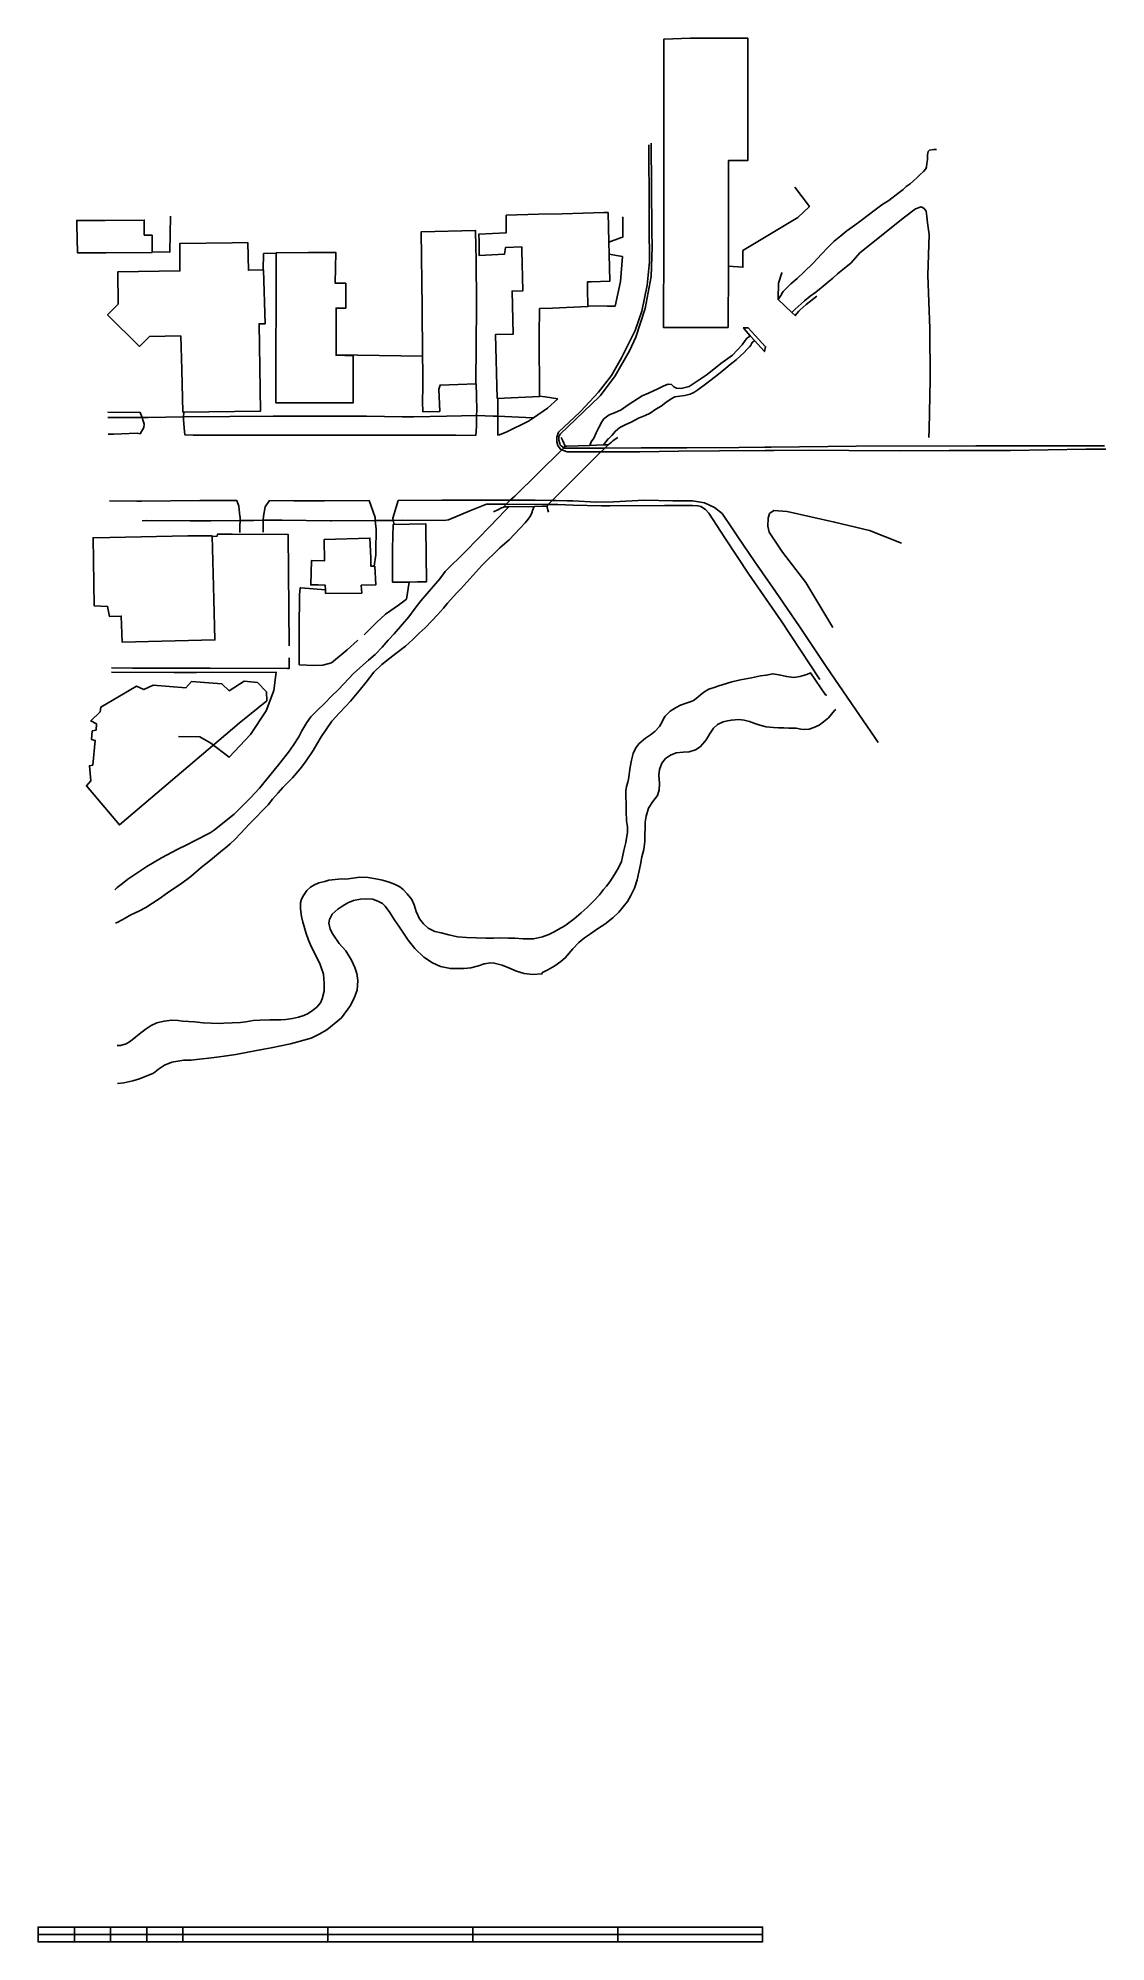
# Model space of a CAD drawing. Header units: feet. Extents: x 235 to 11731, y 505 to 21005.
import ezdxf

# ---------------------------------------------------------------- set-up
doc = ezdxf.new("R2010")
doc.units = ezdxf.units.FT
for name, color, linetype in [('Buildings', 2, 'CONTINUOUS'), ('Streets', 4, 'CONTINUOUS'), ('Topo', 7, 'CONTINUOUS'), ('Water', 5, 'CONTINUOUS')]:
    doc.layers.add(name, color=color, linetype=linetype)

msp = doc.modelspace()

# ---------------------------------------------------------------- linework, layer by layer
at = {"layer": 'Buildings'}
for points in [[(7259, 21005), (7815, 21005), (7875, 21005), (7875, 20673), (7875, 20417), (7875, 20181), (7875, 19685), (7667, 19685), (7667, 19241), (7667, 18549), (7663, 17889), (7455, 17889), (6967, 17889), (6971, 18829), (6971, 19921), (6971, 20801), (6971, 20993), (7259, 21005)], [(6379, 18809), (6383, 18677), (6391, 18389), (6191, 18381), (6151, 18381), (6151, 18309), (6155, 18113), (5775, 18097), (5635, 18093), (5631, 17805), (5635, 17145), (5179, 17125), (5159, 17813), (5351, 17817), (5339, 18281), (5455, 18285), (5443, 18721), (5443, 18757), (5267, 18749), (5255, 18677), (4983, 18665), (4983, 18741), (4983, 18813), (4979, 18893), (5275, 18909), (5275, 19097), (5623, 19109), (5879, 19113), (6103, 19121), (6327, 19125), (6371, 19125), (6379, 18809)], [(1379, 18881), (1463, 18881), (1463, 18697), (963, 18693), (659, 18693), (651, 18997), (651, 19041), (911, 19041), (959, 19041), (1379, 19045), (1379, 18881)], [(4943, 18881), (4947, 18809), (4947, 18737), (4951, 18641), (4955, 18121), (4947, 17281), (4759, 17273), (4563, 17269), (4551, 17225), (4559, 16985), (4379, 16981), (4375, 17089), (4379, 17249), (4379, 17413), (4375, 17581), (4371, 18109), (4359, 18917), (4943, 18933), (4943, 18881)], [(2495, 18805), (2499, 18505), (2663, 18509), (2679, 17929), (2615, 17929), (2631, 16989), (1795, 16977), (1783, 17433), (1771, 17797), (1435, 17793), (1327, 17685), (983, 18025), (1099, 18141), (1095, 18489), (1763, 18497), (1763, 18793), (2323, 18801), (2495, 18805)], [(3143, 18697), (3439, 18697), (3435, 18365), (3547, 18365), (3547, 18097), (3443, 18097), (3443, 17589), (3627, 17585), (3627, 17077), (3163, 17077), (2795, 17077), (2799, 18693), (3143, 18697)], [(2111, 15645), (2127, 14965), (2139, 14525), (1139, 14501), (1131, 14781), (1003, 14777), (983, 14885), (839, 14893), (827, 15625), (1007, 15629), (1847, 15645), (2111, 15645)], [(3819, 15409), (3819, 15317), (3859, 15317), (3871, 15117), (3715, 15113), (3719, 15029), (3331, 15025), (3331, 15065), (3327, 15113), (3251, 15117), (3171, 15117), (3179, 15381), (3319, 15377), (3315, 15605), (3807, 15621), (3819, 15409)], [(4411, 15733), (4415, 15149), (4319, 15149), (4231, 15145), (4051, 15145), (4051, 15233), (4051, 15509), (4059, 15769), (4411, 15773), (4411, 15733)], [(2399, 13629), (1111, 12533), (755, 12953), (803, 13009), (787, 13169), (823, 13177), (851, 13441), (811, 13453), (819, 13545), (859, 13553), (863, 13621), (803, 13653), (903, 13749), (911, 13801), (1295, 14025), (1375, 13989), (1475, 14037), (1827, 14009), (1887, 14077), (2215, 14053), (2291, 13977), (2455, 14081), (2599, 14065), (2695, 13965), (2699, 13869), (2399, 13629)]]:
    msp.add_lwpolyline(points, dxfattribs=at)
at = {"layer": 'Streets'}
for points in [[(6815, 18985), (6815, 19165), (6811, 19857)], [(6843, 18933), (6835, 19873), (6835, 19873)], [(8383, 19401), (8539, 19193), (8415, 19073), (7823, 18717), (7823, 18537), (7667, 18549)], [(1659, 19089), (1655, 18701), (1463, 18705)], [(6531, 18861), (6531, 19073), (6523, 19077)], [(6067, 16977), (6075, 16985), (6267, 17193), (6407, 17373), (6515, 17561), (6663, 17857), (6735, 18065), (6791, 18345), (6819, 18597), (6815, 18985)], [(6279, 17145), (6291, 17157), (6447, 17369), (6603, 17637), (6671, 17785), (6771, 18093), (6835, 18437), (6847, 18753), (6843, 18933)], [(6531, 18861), (6507, 18853)], [(2799, 18689), (2663, 18685), (2659, 18509)], [(6507, 18853), (6379, 18809)], [(6527, 18653), (6483, 18661), (6383, 18677)], [(6447, 18117), (6507, 18385), (6527, 18653)], [(6363, 18117), (6155, 18121)], [(6447, 18117), (6363, 18117)], [(7827, 17885), (7835, 17873)], [(7843, 17885), (7827, 17885)], [(7835, 17873), (7903, 17797)], [(7947, 17749), (8055, 17629), (8067, 17681), (7879, 17885), (7843, 17885)], [(7903, 17797), (7947, 17749)], [(3443, 17593), (4375, 17581)], [(4955, 17149), (4951, 17281)], [(4955, 16941), (4959, 16997), (4955, 17149)], [(5183, 16729), (5183, 16933), (5183, 16985), (5183, 17125)], [(5567, 16917), (5719, 17021), (5831, 17121)], [(5695, 17141), (5635, 17149)], [(5831, 17121), (5695, 17141)], [(5851, 16641), (5843, 16677), (5843, 16713), (5855, 16741), (6279, 17145)], [(1355, 16921), (1335, 16973), (987, 16977), (987, 16977)], [(987, 16921), (991, 16921), (1099, 16921), (1307, 16921), (1355, 16921), (1419, 16921), (1799, 16925), (1807, 16925), (2299, 16929)], [(1335, 16745), (1375, 16813), (1379, 16849), (1371, 16873), (1363, 16889), (1359, 16909)], [(1359, 16909), (1355, 16921)], [(1807, 16809), (1799, 16897), (1799, 16925), (1803, 16977)], [(2299, 16929), (2767, 16933), (3179, 16933), (3219, 16933), (3759, 16933)], [(3759, 16933), (3771, 16933), (4159, 16925)], [(4159, 16925), (4279, 16925), (4631, 16933)], [(4631, 16933), (4955, 16941), (4963, 16941), (5135, 16933)], [(4947, 16725), (4955, 16821), (4955, 16849)], [(4955, 16849), (4955, 16941)], [(5135, 16933), (5183, 16933)], [(5183, 16933), (5487, 16921)], [(5203, 16733), (5283, 16765), (5515, 16881), (5567, 16917)], [(5487, 16921), (5567, 16917)], [(5831, 16617), (5819, 16657), (5819, 16709), (5839, 16761), (6067, 16977)], [(991, 16741), (1047, 16741), (1303, 16749), (1335, 16745)], [(1815, 16733), (1807, 16809)], [(1815, 16733), (1903, 16729), (2175, 16729)], [(2175, 16729), (2603, 16729), (3039, 16729)], [(3039, 16729), (3455, 16729), (3835, 16729)], [(3835, 16729), (4151, 16729), (4591, 16729), (4731, 16729), (4947, 16725)], [(5183, 16729), (5203, 16733)], [(5875, 16573), (5859, 16577), (5835, 16609), (5831, 16617)], [(5895, 16593), (5867, 16613), (5855, 16625), (5851, 16641)], [(5911, 16609), (5883, 16669), (5867, 16705)], [(5911, 16609), (5895, 16593)], [(5927, 16609), (5911, 16609)], [(6051, 16613), (5927, 16609)], [(6175, 16617), (6051, 16613)], [(6319, 16625), (6175, 16617)], [(6323, 16625), (6319, 16625)], [(6343, 16625), (6323, 16625)], [(6335, 16589), (6371, 16625)], [(6367, 16625), (6343, 16625)], [(6371, 16625), (6367, 16625)], [(6371, 16625), (6407, 16653), (6423, 16669), (6459, 16693), (6475, 16705)], [(11715, 16613), (10331, 16613), (9043, 16609), (8127, 16601), (8059, 16601)], [(5875, 16573), (5367, 16073)], [(5771, 16025), (6295, 16549), (6299, 16553)], [(5895, 16593), (5875, 16573)], [(6295, 16549), (6283, 16549), (5931, 16549), (5875, 16573)], [(6335, 16589), (5899, 16589), (5895, 16593)], [(6295, 16549), (6295, 16549)], [(6647, 16549), (6295, 16549)], [(6299, 16553), (6335, 16589)], [(6727, 16593), (6335, 16589)], [(7131, 16557), (6715, 16549), (6647, 16549)], [(6999, 16593), (6727, 16593)], [(7219, 16593), (7059, 16593), (6999, 16593)], [(8159, 16565), (8063, 16565), (7571, 16561), (7135, 16557), (7131, 16557)], [(7779, 16597), (7219, 16593)], [(8059, 16601), (7779, 16597)], [(11731, 16577), (11515, 16577), (10703, 16565), (10043, 16565), (9507, 16561), (8963, 16565), (8539, 16569), (8159, 16565)], [(1347, 16017), (1299, 16017), (1003, 16021)], [(1975, 16025), (1347, 16017)], [(2375, 16025), (1999, 16025), (1975, 16025)], [(2375, 16025), (2395, 15965), (2407, 15857)], [(2727, 16025), (2679, 15957), (2663, 15857), (2659, 15813)], [(3799, 16025), (3319, 16021), (2987, 16021), (2727, 16025)], [(3799, 16025), (3863, 15841), (3863, 15809)], [(4111, 16025), (4055, 15837), (4059, 15809)], [(4583, 16029), (4111, 16025)], [(5307, 16029), (5039, 16029), (4583, 16029)], [(5319, 16029), (5275, 15985)], [(5319, 16029), (5307, 16029)], [(5367, 16073), (5319, 16029)], [(5771, 16025), (5587, 16029), (5319, 16029)], [(5711, 15965), (5727, 15981), (5771, 16025)], [(5783, 16025), (5771, 16025)], [(5811, 16025), (5783, 16025)], [(5991, 16021), (5931, 16021), (5811, 16025)], [(6431, 16013), (6247, 16009), (5991, 16021)], [(7067, 16021), (6763, 16029), (6431, 16013)], [(7711, 15721), (7599, 15885), (7519, 15949), (7411, 16001), (7279, 16021), (7067, 16021)], [(1355, 15805), (1403, 15809), (1871, 15805)], [(1871, 15805), (2095, 15805), (2411, 15809)], [(2407, 15857), (2411, 15849), (2411, 15809)], [(2411, 15809), (2407, 15749)], [(2411, 15809), (2555, 15809), (2659, 15813), (2863, 15813), (3383, 15805), (3395, 15805)], [(2659, 15813), (2659, 15685)], [(3395, 15805), (3863, 15809)], [(3863, 15809), (3871, 15745)], [(3863, 15809), (4047, 15809), (4059, 15809)], [(4059, 15809), (4155, 15813), (4603, 15809), (4655, 15817), (4883, 15913)], [(4059, 15809), (4067, 15769)], [(4883, 15913), (5063, 15985), (5159, 15985)], [(5139, 15905), (5183, 15925)], [(5159, 15985), (5267, 15985)], [(5183, 15925), (5223, 15945), (5239, 15949), (5247, 15953)], [(5275, 15985), (5247, 15953)], [(5247, 15953), (5251, 15957)], [(5251, 15957), (5267, 15957)], [(5267, 15985), (5275, 15985)], [(5267, 15957), (5279, 15957)], [(5275, 15985), (5727, 15981)], [(5279, 15957), (5295, 15957)], [(5295, 15957), (5303, 15957), (5575, 15961), (5667, 15965), (5695, 15965)], [(5695, 15965), (5711, 15965)], [(5711, 15965), (5731, 15901)], [(5727, 15981), (5747, 15981)], [(5747, 15981), (5783, 15981)], [(5783, 15981), (5831, 15981), (5995, 15977)], [(5995, 15977), (6299, 15969), (6391, 15969)], [(6391, 15969), (6979, 15973), (7031, 15973), (7279, 15973), (7339, 15969), (7371, 15961), (7419, 15929), (7455, 15889), (7627, 15625)], [(8791, 14657), (8499, 15141), (8251, 15469), (8107, 15685), (8091, 15749), (8095, 15837), (8111, 15885), (8155, 15917), (8299, 15909), (8811, 15793), (9187, 15701), (9531, 15565)], [(2323, 15665), (2167, 15665), (2163, 15641), (2111, 15637)], [(2939, 14461), (2927, 15661), (2323, 15665)], [(2407, 15749), (2407, 15681)], [(3871, 15745), (3875, 15721), (3871, 15477)], [(7627, 15625), (7887, 15233), (8235, 14729), (8651, 14097)], [(9279, 13421), (9243, 13473), (8991, 13841), (8719, 14237), (8431, 14669), (8175, 15045), (7951, 15365), (7767, 15633), (7711, 15721)], [(3871, 15477), (3871, 15441), (3855, 15317)], [(3047, 14269), (3047, 14637), (3051, 15013), (3055, 15081)], [(3055, 15081), (3055, 15085), (3063, 15085)], [(3063, 15085), (3331, 15065)], [(4231, 15145), (4203, 14965), (4115, 14897), (3975, 14801), (3879, 14713), (3747, 14581)], [(3675, 14517), (3563, 14417), (3395, 14277), (3299, 14253), (3203, 14249), (3051, 14257)], [(3679, 14521), (3675, 14517)], [(1027, 14225), (1251, 14221), (2059, 14221)], [(1027, 14177), (1695, 14173), (1939, 14173)], [(1939, 14173), (2799, 14177), (2775, 13981), (2691, 13761), (2523, 13505), (2291, 13261), (2095, 13413), (1975, 13481), (1747, 13485)], [(2059, 14221), (2087, 14221), (2919, 14217)], [(2919, 14217), (2939, 14217), (2939, 14333)], [(3051, 14257), (3047, 14257), (3047, 14269)]]:
    msp.add_lwpolyline(points, dxfattribs=at)
for points in [[(235, 585), (235, 665), (627, 665), (627, 585), (235, 585), (235, 585)], [(627, 585), (627, 665), (1015, 665), (1015, 585), (627, 585), (627, 585)], [(1015, 585), (1015, 665), (1407, 665), (1407, 585), (1015, 585), (1015, 585)], [(1407, 585), (1407, 665), (1795, 665), (1795, 585), (1407, 585), (1407, 585)], [(1795, 585), (1795, 665), (3355, 665), (3355, 585), (1795, 585), (1795, 585)], [(3355, 585), (3355, 665), (4915, 665), (4915, 585), (3355, 585), (3355, 585)], [(4915, 585), (4915, 665), (6475, 665), (6475, 585), (4915, 585), (4915, 585)], [(6475, 585), (6475, 665), (8035, 665), (8035, 585), (6475, 585), (6475, 585)], [(235, 505), (235, 585), (627, 585), (627, 505), (235, 505), (235, 505)], [(627, 505), (627, 585), (1015, 585), (1015, 505), (627, 505), (627, 505)], [(1015, 505), (1015, 585), (1407, 585), (1407, 505), (1015, 505), (1015, 505)], [(1407, 505), (1407, 585), (1795, 585), (1795, 505), (1407, 505), (1407, 505)], [(1795, 505), (1795, 585), (3355, 585), (3355, 505), (1795, 505), (1795, 505)], [(3355, 505), (3355, 585), (4915, 585), (4915, 505), (3355, 505), (3355, 505)], [(4915, 505), (4915, 585), (6475, 585), (6475, 505), (4915, 505), (4915, 505)], [(6475, 505), (6475, 585), (8035, 585), (8035, 505), (6475, 505), (6475, 505)]]:
    msp.add_lwpolyline(points, close=True, dxfattribs=at)
at = {"layer": 'Topo', "color": 4}
for points in [[(8203, 18197), (8207, 18365), (8243, 18477)], [(8243, 18477), (8247, 18481)], [(8203, 18189), (8203, 18197)], [(8351, 18049), (8203, 18189)], [(8427, 18065), (8387, 18017), (8351, 18049)], [(8619, 18225), (8503, 18137), (8439, 18077), (8427, 18065)]]:
    msp.add_lwpolyline(points, dxfattribs=at)
at = {"layer": 'Water'}
for points in [[(8231, 18233), (8251, 18265), (8255, 18277), (8339, 18357), (8407, 18417), (8479, 18485), (8579, 18581), (8671, 18677), (8739, 18749), (8807, 18817), (8879, 18877), (8943, 18929), (9027, 18989), (9095, 19041), (9171, 19097), (9247, 19157), (9319, 19209), (9395, 19257), (9507, 19341), (9547, 19373), (9579, 19405), (9623, 19437), (9659, 19469), (9699, 19505), (9727, 19533), (9767, 19569), (9791, 19597), (9799, 19617), (9803, 19653), (9811, 19697), (9811, 19749), (9819, 19785), (9831, 19797), (9879, 19805), (9895, 19805), (9899, 19805), (9907, 19805)], [(9823, 16705), (9827, 16793), (9839, 17329), (9835, 17877), (9815, 18453), (9827, 18889), (9811, 19017), (9803, 19085), (9795, 19141), (9775, 19169), (9743, 19189), (9683, 19165), (9563, 19077), (9083, 18693), (8987, 18585), (8895, 18509), (8843, 18465), (8791, 18421), (8731, 18369), (8667, 18317), (8607, 18269), (8547, 18225), (8487, 18177), (8483, 18173), (8387, 18085)], [(8203, 18189), (8231, 18233)], [(8387, 18085), (8351, 18049)], [(6175, 16617), (6191, 16657), (6219, 16697), (6243, 16753), (6271, 16813), (6303, 16873), (6327, 16905), (6383, 16949), (6439, 16969), (6511, 17001), (6587, 17057), (6739, 17153), (6807, 17181), (6907, 17229), (6971, 17261), (7019, 17277), (7055, 17273), (7079, 17249), (7107, 17237), (7159, 17233), (7243, 17253), (7299, 17289), (7439, 17381), (7587, 17501), (7711, 17589), (7815, 17701), (7867, 17773), (7891, 17789), (7899, 17797), (7903, 17797)], [(6323, 16625), (6371, 16689), (6375, 16689), (6411, 16725), (6451, 16773), (6499, 16813), (6555, 16841), (6627, 16873), (6699, 16913), (6771, 16941), (6823, 16965), (6887, 17009), (6943, 17041), (6995, 17081), (7051, 17121), (7091, 17141), (7143, 17149), (7199, 17157), (7255, 17169), (7295, 17189), (7339, 17217), (7435, 17289), (7559, 17385), (7639, 17449), (7687, 17489), (7751, 17541), (7795, 17581), (7835, 17621), (7867, 17653), (7895, 17681), (7911, 17701), (7915, 17717), (7931, 17733), (7943, 17741), (7947, 17749)], [(6323, 16625), (6323, 16625)], [(1063, 11833), (1087, 11857), (1143, 11901), (1203, 11949), (1407, 12085), (1563, 12177), (1739, 12273), (1835, 12317), (1919, 12361), (2087, 12449), (2131, 12477), (2187, 12521), (2347, 12649), (2523, 12825), (2619, 12929), (2699, 13025), (2823, 13181), (2931, 13317), (2983, 13389), (3043, 13481), (3075, 13545), (3127, 13637), (3171, 13697), (3235, 13761), (3323, 13845), (3391, 13917), (3471, 13989), (3635, 14165), (3791, 14305), (3863, 14369), (3939, 14445), (4003, 14521), (4067, 14589), (4159, 14693), (4227, 14773), (4295, 14865), (4355, 14945), (4559, 15181), (4619, 15261), (4835, 15477), (5103, 15749), (5263, 15917), (5303, 15957)], [(1067, 11473), (1095, 11485), (1171, 11529), (1235, 11565), (1319, 11605), (1395, 11645), (1539, 11737), (1627, 11801), (1687, 11841), (1767, 11893), (1879, 11977), (1991, 12073), (2091, 12153), (2199, 12241), (2275, 12305), (2303, 12329), (2355, 12377), (2419, 12445), (2507, 12541), (2583, 12617), (2651, 12689), (2711, 12749), (2759, 12809), (2819, 12877), (2871, 12937), (2919, 12985), (2975, 13041), (3055, 13137), (3115, 13213), (3195, 13333), (3235, 13401), (3283, 13481), (3335, 13561), (3399, 13649), (3479, 13741), (3543, 13809), (3599, 13865), (3707, 13993), (3767, 14069), (3851, 14177), (3935, 14261), (4023, 14329), (4087, 14377), (4191, 14457), (4271, 14529), (4339, 14597), (4403, 14653), (4479, 14733), (4535, 14793), (4599, 14865), (4643, 14921), (4679, 14961), (4739, 15029), (4775, 15065), (4787, 15073), (5011, 15325), (5207, 15517), (5307, 15601), (5423, 15725), (5479, 15785), (5511, 15825), (5535, 15861), (5551, 15893), (5559, 15917), (5575, 15961)], [(1087, 10157), (1123, 10157), (1183, 10177), (1231, 10205), (1287, 10249), (1343, 10293), (1399, 10337), (1451, 10373), (1515, 10401), (1591, 10421), (1675, 10429), (1743, 10425), (1791, 10421), (1919, 10413), (2011, 10401), (2099, 10397), (2183, 10393), (2235, 10397), (2415, 10405), (2471, 10413), (2551, 10425), (2627, 10429), (2731, 10433), (2803, 10433), (2847, 10433), (2903, 10437), (2975, 10449), (3039, 10461), (3095, 10481), (3143, 10501), (3191, 10533), (3235, 10569), (3275, 10617), (3295, 10661), (3315, 10741), (3315, 10825), (3307, 10925), (3271, 11029), (3227, 11125), (3187, 11201), (3167, 11241), (3147, 11293), (3119, 11373), (3099, 11437), (3087, 11485), (3071, 11545), (3059, 11629), (3059, 11693), (3071, 11733), (3091, 11773), (3127, 11825), (3167, 11861), (3203, 11885), (3259, 11909), (3323, 11925), (3367, 11937), (3403, 11941), (3503, 11953), (3547, 11949), (3699, 11969), (3787, 11965), (3871, 11953), (3943, 11937), (4015, 11917), (4071, 11893), (4131, 11865), (4167, 11837), (4207, 11789), (4259, 11729), (4283, 11673), (4307, 11601), (4343, 11521), (4383, 11469), (4435, 11421), (4507, 11385), (4575, 11369), (4659, 11349), (4751, 11329), (4847, 11321), (4955, 11317), (5055, 11313), (5139, 11313), (5215, 11317), (5299, 11313), (5367, 11313), (5459, 11305), (5543, 11305), (5567, 11305), (5667, 11329), (5735, 11353), (5791, 11381), (5835, 11405), (5907, 11445), (6007, 11521), (6083, 11585), (6147, 11645), (6223, 11717), (6279, 11781), (6323, 11837), (6355, 11873), (6391, 11921), (6439, 11997), (6483, 12069), (6515, 12137), (6527, 12189), (6543, 12257), (6563, 12345), (6579, 12453), (6579, 12513), (6571, 12577), (6567, 12677), (6567, 12765), (6563, 12833), (6563, 12901), (6571, 12945), (6583, 12993), (6591, 13025), (6611, 13153), (6623, 13229), (6643, 13301), (6671, 13361), (6707, 13409), (6775, 13465), (6827, 13501), (6875, 13537), (6927, 13593), (6955, 13641), (6971, 13681), (6987, 13705), (7039, 13757), (7099, 13793), (7151, 13821), (7211, 13845), (7267, 13861), (7291, 13873), (7319, 13893), (7363, 13929), (7403, 13961), (7455, 13993), (7523, 14017), (7555, 14025), (7703, 14073), (7799, 14093), (7915, 14117), (8011, 14137), (8075, 14145), (8147, 14161), (8211, 14149), (8295, 14129), (8371, 14121), (8435, 14129), (8511, 14153), (8551, 14169), (8711, 13933), (8727, 13929)], [(6683, 11941), (6703, 12025), (6719, 12105), (6735, 12189), (6755, 12269), (6767, 12353), (6767, 12429), (6771, 12497), (6771, 12561), (6783, 12625), (6807, 12713), (6855, 12785), (6903, 12849), (6923, 12909), (6927, 12977), (6919, 13069), (6927, 13129), (6951, 13197), (6991, 13249), (7043, 13285), (7103, 13309), (7179, 13317), (7243, 13321), (7311, 13341), (7363, 13373), (7415, 13429), (7435, 13461), (7463, 13509), (7507, 13573), (7551, 13613), (7611, 13641), (7659, 13653), (7699, 13661), (7779, 13669), (7835, 13661), (7895, 13645), (7951, 13625), (8007, 13605), (8075, 13589), (8151, 13581), (8207, 13577), (8263, 13577), (8319, 13573), (8351, 13573), (8395, 13573), (8447, 13565), (8487, 13561), (8535, 13565), (8587, 13581), (8643, 13605), (8691, 13641), (8743, 13685), (8811, 13765), (8823, 13777)], [(1091, 9749), (1159, 9757), (1255, 9777), (1327, 9797), (1479, 9861), (1531, 9901), (1595, 9945), (1675, 9977), (1803, 10001), (1883, 10001), (1939, 10005), (2007, 10013), (2075, 10021), (2159, 10033), (2263, 10045), (2363, 10061), (2495, 10085), (2627, 10109), (2743, 10133), (2951, 10177), (3175, 10237), (3263, 10281), (3343, 10325), (3503, 10457), (3599, 10589), (3643, 10677), (3671, 10753), (3679, 10857), (3667, 10933), (3647, 10997), (3611, 11077), (3547, 11177), (3475, 11257), (3407, 11357), (3379, 11409), (3367, 11473), (3371, 11513), (3403, 11573), (3463, 11625), (3515, 11661), (3571, 11693), (3631, 11717), (3707, 11733), (3771, 11737), (3839, 11733), (3899, 11709), (3943, 11685), (3971, 11657), (4023, 11589), (4067, 11513), (4119, 11441), (4163, 11377), (4219, 11293), (4291, 11201), (4387, 11109), (4483, 11049), (4567, 11009), (4675, 10985), (4823, 10985), (4895, 10993), (4975, 11017), (5039, 11037), (5111, 11049), (5147, 11045), (5231, 11021), (5311, 10989), (5387, 10957), (5467, 10933), (5563, 10921), (5659, 10929), (5667, 10945), (5723, 10973), (5799, 11017), (5863, 11061), (5911, 11101), (5991, 11197), (6055, 11265), (6119, 11317), (6183, 11361), (6259, 11413), (6335, 11465), (6423, 11533), (6487, 11593), (6535, 11649), (6579, 11709), (6615, 11773), (6655, 11853), (6683, 11941)]]:
    msp.add_lwpolyline(points, dxfattribs=at)

doc.saveas('drawing.dxf')
